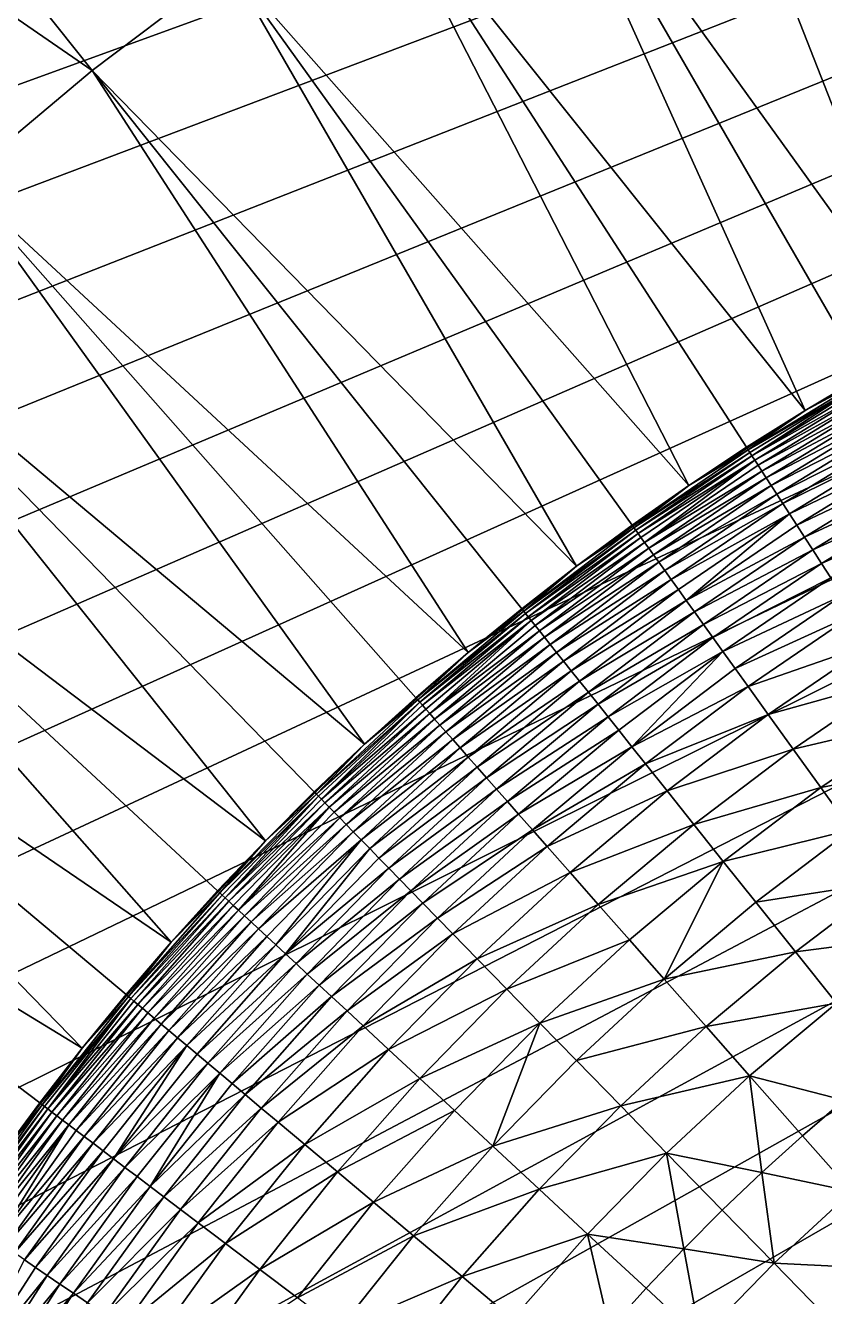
# Model space of a CAD drawing. Header units: millimetres. Extents: x -260 to 430, y -260 to 260.
# Drawn here: x -76.22 to -48.87, y 50.73 to 94.24 of the extents above; entities that cross this region are included whole.
import ezdxf

# ---------------------------------------------------------------- set-up
doc = ezdxf.new("R2010")
doc.units = ezdxf.units.MM
doc.header["$MEASUREMENT"] = 0
doc.layers.add('MESH_3D', color=2, linetype='CONTINUOUS')

msp = doc.modelspace()

# ---------------------------------------------------------------- linework, layer by layer
at = {"layer": 'MESH_3D'}
for points in [[(181.542, 186.125, 2950), (-259.919, 6.482, 2950), (-260, 0, 2950)], [(181.542, 186.125, 2950), (-260, 0, 2950), (-259.919, -6.482, 2950)], [(181.542, 186.125, 2950), (-259.677, 12.96, 2950), (-259.919, 6.482, 2950)], [(181.542, 186.125, 2950), (-259.919, -6.482, 2950), (-259.677, -12.96, 2950)], [(181.542, 186.125, 2950), (-259.273, 19.43, 2950), (-259.677, 12.96, 2950)], [(181.542, 186.125, 2950), (-259.677, -12.96, 2950), (-259.273, -19.43, 2950)], [(181.542, 186.125, 2950), (-258.708, 25.888, 2950), (-259.273, 19.43, 2950)], [(181.542, 186.125, 2950), (-259.273, -19.43, 2950), (-258.708, -25.888, 2950)], [(181.542, 186.125, 2950), (-257.982, 32.329, 2950), (-258.708, 25.888, 2950)], [(181.542, 186.125, 2950), (-258.708, -25.888, 2950), (-257.982, -32.329, 2950)], [(181.542, 186.125, 2950), (-257.096, 38.751, 2950), (-257.982, 32.329, 2950)], [(181.542, 186.125, 2950), (-257.982, -32.329, 2950), (-257.096, -38.751, 2950)], [(181.542, 186.125, 2950), (-256.05, 45.149, 2950), (-257.096, 38.751, 2950)], [(181.542, 186.125, 2950), (-257.096, -38.751, 2950), (-256.05, -45.149, 2950)], [(181.542, 186.125, 2950), (-254.845, 51.518, 2950), (-256.05, 45.149, 2950)], [(181.542, 186.125, 2950), (-256.05, -45.149, 2950), (-254.845, -51.518, 2950)], [(181.542, 186.125, 2950), (-253.481, 57.855, 2950), (-254.845, 51.518, 2950)], [(181.542, 186.125, 2950), (-254.845, -51.518, 2950), (-253.481, -57.855, 2950)], [(181.542, 186.125, 2950), (-251.96, 64.157, 2950), (-253.481, 57.855, 2950)], [(181.542, 186.125, 2950), (-253.481, -57.855, 2950), (-251.96, -64.157, 2950)], [(181.542, 186.125, 2950), (-250.282, 70.419, 2950), (-251.96, 64.157, 2950)], [(181.542, 186.125, 2950), (-251.96, -64.157, 2950), (-250.282, -70.419, 2950)], [(181.542, 186.125, 2950), (-248.449, 76.636, 2950), (-250.282, 70.419, 2950)], [(181.542, 186.125, 2950), (-250.282, -70.419, 2950), (-248.449, -76.636, 2950)], [(181.542, 186.125, 2950), (-246.461, 82.807, 2950), (-248.449, 76.636, 2950)], [(181.542, 186.125, 2950), (-248.449, -76.636, 2950), (-246.461, -82.807, 2950)], [(181.542, 186.125, 2950), (-246.461, -82.807, 2950), (-244.32, -88.925, 2950)], [(181.542, 186.125, 2950), (-236.992, 106.935, 2950), (-246.461, 82.807, 2950)], [(181.542, 186.125, 2950), (-244.32, -88.925, 2950), (-242.027, -94.989, 2950)], [(181.542, 186.125, 2950), (-242.027, -94.989, 2950), (-239.584, -100.993, 2950)], [(181.542, 186.125, 2950), (-239.584, -100.993, 2950), (-236.992, -106.935, 2950)], [(181.542, 186.125, 2950), (-236.992, -106.935, 2950), (-234.252, -112.81, 2950)], [(181.542, 186.125, 2950), (-234.252, -112.81, 2950), (-231.367, -118.615, 2950)], [(181.542, 186.125, 2950), (-231.367, -118.615, 2950), (-228.338, -124.346, 2950)], [(181.542, 186.125, 2950), (-228.338, -124.346, 2950), (-225.167, -130, 2950)], [(181.542, 186.125, 2950), (-225.167, -130, 2950), (-221.856, -135.573, 2950)], [(181.542, 186.125, 2950), (-221.856, -135.573, 2950), (-218.407, -141.062, 2950)], [(181.542, 186.125, 2950), (-218.407, -141.062, 2950), (-214.822, -146.463, 2950)], [(181.542, 186.125, 2950), (-214.822, -146.463, 2950), (-211.104, -151.773, 2950)], [(181.542, 186.125, 2950), (-211.104, -151.773, 2950), (-207.254, -156.989, 2950)], [(181.542, 186.125, 2950), (-207.254, -156.989, 2950), (-203.276, -162.107, 2950)], [(181.542, 186.125, 2950), (-203.276, -162.107, 2950), (-199.172, -167.125, 2950)], [(181.542, 186.125, 2950), (-199.172, -167.125, 2950), (-194.943, -172.038, 2950)], [(181.542, 186.125, 2950), (-194.943, -172.038, 2950), (-190.593, -176.845, 2950)], [(181.542, 186.125, 2950), (-190.593, -176.845, 2950), (-186.125, -181.542, 2950)], [(181.542, 186.125, 2950), (-186.125, -181.542, 2950), (-181.542, -186.125, 2950)], [(181.542, 186.125, 2950), (-181.542, -186.125, 2950), (-176.845, -190.593, 2950)], [(181.542, 186.125, 2950), (-176.845, -190.593, 2950), (-172.038, -194.943, 2950)], [(181.542, 186.125, 2950), (-172.038, -194.943, 2950), (-167.125, -199.172, 2950)], [(181.542, 186.125, 2950), (-167.125, -199.172, 2950), (-162.107, -203.276, 2950)], [(181.542, 186.125, 2950), (-162.107, -203.276, 2950), (-156.989, -207.254, 2950)], [(181.542, 186.125, 2950), (-156.989, -207.254, 2950), (-151.773, -211.104, 2950)], [(181.542, 186.125, 2950), (-151.773, -211.104, 2950), (-146.463, -214.822, 2950)], [(181.542, 186.125, 2950), (-146.463, -214.822, 2950), (-141.062, -218.407, 2950)], [(181.542, 186.125, 2950), (-141.062, -218.407, 2950), (-135.573, -221.856, 2950)], [(181.542, 186.125, 2950), (-135.573, -221.856, 2950), (-130, -225.167, 2950)], [(181.542, 186.125, 2950), (-130, -225.167, 2950), (-124.346, -228.338, 2950)], [(181.542, 186.125, 2950), (-124.346, -228.338, 2950), (-118.615, -231.367, 2950)], [(181.542, 186.125, 2950), (-118.615, -231.367, 2950), (-112.81, -234.252, 2950)], [(181.542, 186.125, 2950), (-112.81, -234.252, 2950), (-106.935, -236.992, 2950)], [(181.542, 186.125, 2950), (-106.935, -236.992, 2950), (-100.993, -239.584, 2950)], [(181.542, 186.125, 2950), (-100.993, -239.584, 2950), (-94.989, -242.027, 2950)], [(181.542, 186.125, 2950), (-94.989, -242.027, 2950), (-88.925, -244.32, 2950)], [(181.542, 186.125, 2950), (-88.925, -244.32, 2950), (-82.807, -246.461, 2950)], [(181.542, 186.125, 2950), (-82.807, -246.461, 2950), (-76.636, -248.449, 2950)], [(181.542, 186.125, 2950), (-76.636, -248.449, 2950), (-70.419, -250.282, 2950)], [(181.542, 186.125, 2950), (-70.419, -250.282, 2950), (-64.157, -251.96, 2950)], [(181.542, 186.125, 2950), (-64.157, -251.96, 2950), (-57.855, -253.481, 2950)], [(181.542, 186.125, 2950), (-57.855, -253.481, 2950), (-51.518, -254.845, 2950)], [(181.542, 186.125, 2950), (-51.518, -254.845, 2950), (-45.149, -256.05, 2950)], [(-94.054, 106.576, 2228.571), (-88.625, 111.132, 2228.571), (-73.928, 92.703, 2214.286)], [(-88.625, 111.132, 2228.571), (-69.215, 96.273, 2214.286), (-73.928, 92.703, 2214.286)], [(-54.094, 105.513, 2214.286), (-48.767, 108.079, 2214.286), (-41.219, 85.592, 2200)], [(-94.054, 106.576, 2228.571), (-73.928, 92.703, 2214.286), (-78.457, 88.903, 2214.286)], [(-59.286, 102.686, 2214.286), (-54.094, 105.513, 2214.286), (-45.434, 83.431, 2200)], [(-54.094, 105.513, 2214.286), (-41.219, 85.592, 2200), (-43.34, 84.538, 2200)], [(-54.094, 105.513, 2214.286), (-43.34, 84.538, 2200), (-45.434, 83.431, 2200)], [(-64.33, 99.603, 2214.286), (-59.286, 102.686, 2214.286), (-49.536, 81.063, 2200)], [(-59.286, 102.686, 2214.286), (-45.434, 83.431, 2200), (-47.5, 82.272, 2200)], [(-59.286, 102.686, 2214.286), (-47.5, 82.272, 2200), (-49.536, 81.063, 2200)], [(-69.215, 96.273, 2214.286), (-64.33, 99.603, 2214.286), (-53.515, 78.493, 2200)], [(-64.33, 99.603, 2214.286), (-49.536, 81.063, 2200), (-51.542, 79.802, 2200)], [(-64.33, 99.603, 2214.286), (-51.542, 79.802, 2200), (-53.515, 78.493, 2200)], [(-73.928, 92.703, 2214.286), (-69.215, 96.273, 2214.286), (-57.361, 75.728, 2200)], [(-69.215, 96.273, 2214.286), (-53.515, 78.493, 2200), (-55.456, 77.134, 2200)], [(-69.215, 96.273, 2214.286), (-55.456, 77.134, 2200), (-57.361, 75.728, 2200)], [(-78.457, 88.903, 2214.286), (-73.928, 92.703, 2214.286), (-61.065, 72.774, 2200)], [(-73.928, 92.703, 2214.286), (-57.361, 75.728, 2200), (-59.232, 74.274, 2200)], [(-73.928, 92.703, 2214.286), (-59.232, 74.274, 2200), (-61.065, 72.774, 2200)], [(-82.791, 84.881, 2214.286), (-78.457, 88.903, 2214.286), (-64.616, 69.64, 2200)], [(-78.457, 88.903, 2214.286), (-61.065, 72.774, 2200), (-62.86, 71.229, 2200)], [(-78.457, 88.903, 2214.286), (-62.86, 71.229, 2200), (-64.616, 69.64, 2200)], [(-86.919, 80.649, 2214.286), (-82.791, 84.881, 2214.286), (-68.007, 66.332, 2200)], [(-82.791, 84.881, 2214.286), (-64.616, 69.64, 2200), (-66.332, 68.007, 2200)], [(-82.791, 84.881, 2214.286), (-66.332, 68.007, 2200), (-68.007, 66.332, 2200)], [(-47.498, 82.269, -0.441), (-49.536, 81.063), (-47.5, 82.272)], [(-49.536, 81.063, 2200), (-47.5, 82.272, 2200), (-47.5, 82.272)], [(-49.536, 81.063, 2200), (-47.5, 82.272), (-49.536, 81.063)], [(-47.498, 82.269, -0.441), (-47.481, 82.24, -1.336), (-49.536, 81.063)], [(-47.481, 82.24, -1.336), (-47.447, 82.18, -2.245), (-49.536, 81.063)], [(-51.484, 79.713, -2.245), (-47.447, 82.18, -2.245), (-47.395, 82.091, -3.153)], [(-51.484, 79.713, -2.245), (-49.536, 81.063), (-47.447, 82.18, -2.245)], [(-51.484, 79.713, -2.245), (-47.395, 82.091, -3.153), (-51.428, 79.626, -3.153)], [(-51.428, 79.626, -3.153), (-47.395, 82.091, -3.153), (-51.353, 79.51, -4.065)], [(-51.353, 79.51, -4.065), (-47.395, 82.091, -3.153), (-47.326, 81.971, -4.065)], [(-51.353, 79.51, -4.065), (-47.326, 81.971, -4.065), (-47.239, 81.82, -4.973)], [(-51.353, 79.51, -4.065), (-47.239, 81.82, -4.973), (-51.259, 79.364, -4.973)], [(-51.259, 79.364, -4.973), (-47.239, 81.82, -4.973), (-47.135, 81.64, -5.878)], [(-51.259, 79.364, -4.973), (-47.135, 81.64, -5.878), (-51.146, 79.189, -5.878)], [(-51.146, 79.189, -5.878), (-47.135, 81.64, -5.878), (-47.013, 81.429, -6.786)], [(-51.146, 79.189, -5.878), (-47.013, 81.429, -6.786), (-51.013, 78.984, -6.786)], [(-51.013, 78.984, -6.786), (-47.013, 81.429, -6.786), (-46.874, 81.188, -7.688)], [(-51.54, 79.799, -0.441), (-51.542, 79.802), (-49.536, 81.063)], [(-51.542, 79.802, 2200), (-49.536, 81.063, 2200), (-49.536, 81.063)], [(-51.542, 79.802, 2200), (-49.536, 81.063), (-51.542, 79.802)], [(-51.54, 79.799, -0.441), (-49.536, 81.063), (-51.521, 79.771, -1.336)], [(-51.521, 79.771, -1.336), (-49.536, 81.063), (-51.484, 79.713, -2.245)], [(-51.013, 78.984, -6.786), (-46.874, 81.188, -7.688), (-50.862, 78.75, -7.688)], [(-50.862, 78.75, -7.688), (-46.874, 81.188, -7.688), (-46.718, 80.917, -8.586)], [(-90.831, 76.216, 2214.286), (-86.919, 80.649, 2214.286), (-71.229, 62.86, 2200)], [(-86.919, 80.649, 2214.286), (-68.007, 66.332, 2200), (-69.64, 64.616, 2200)], [(-86.919, 80.649, 2214.286), (-69.64, 64.616, 2200), (-71.229, 62.86, 2200)], [(-50.862, 78.75, -7.688), (-46.718, 80.917, -8.586), (-50.693, 78.488, -8.586)], [(-50.693, 78.488, -8.586), (-46.718, 80.917, -8.586), (-46.543, 80.615, -9.487)], [(-50.693, 78.488, -8.586), (-46.543, 80.615, -9.487), (-50.503, 78.195, -9.487)], [(-50.503, 78.195, -9.487), (-46.543, 80.615, -9.487), (-46.352, 80.284, -10.381)], [(-50.503, 78.195, -9.487), (-46.352, 80.284, -10.381), (-50.296, 77.873, -10.381)], [(-50.296, 77.873, -10.381), (-46.352, 80.284, -10.381), (-46.141, 79.919, -11.28)], [(-55.394, 77.048, -2.245), (-51.484, 79.713, -2.245), (-51.428, 79.626, -3.153)], [(-55.394, 77.048, -2.245), (-53.515, 78.493), (-51.484, 79.713, -2.245)], [(-55.394, 77.048, -2.245), (-51.428, 79.626, -3.153), (-55.333, 76.964, -3.153)], [(-55.333, 76.964, -3.153), (-51.428, 79.626, -3.153), (-51.353, 79.51, -4.065)], [(-51.54, 79.799, -0.441), (-53.515, 78.493), (-51.542, 79.802)], [(-53.515, 78.493, 2200), (-51.542, 79.802, 2200), (-51.542, 79.802)], [(-53.515, 78.493, 2200), (-51.542, 79.802), (-53.515, 78.493)], [(-51.54, 79.799, -0.441), (-51.521, 79.771, -1.336), (-53.515, 78.493)], [(-51.521, 79.771, -1.336), (-51.484, 79.713, -2.245), (-53.515, 78.493)], [(-50.296, 77.873, -10.381), (-46.141, 79.919, -11.28), (-50.068, 77.52, -11.28)], [(-50.068, 77.52, -11.28), (-46.141, 79.919, -11.28), (-45.914, 79.525, -12.172)], [(-55.333, 76.964, -3.153), (-51.353, 79.51, -4.065), (-55.252, 76.851, -4.065)], [(-55.252, 76.851, -4.065), (-51.353, 79.51, -4.065), (-51.259, 79.364, -4.973)], [(-55.252, 76.851, -4.065), (-51.259, 79.364, -4.973), (-55.151, 76.71, -4.973)], [(-55.151, 76.71, -4.973), (-51.259, 79.364, -4.973), (-55.029, 76.541, -5.878)], [(-55.029, 76.541, -5.878), (-51.259, 79.364, -4.973), (-51.146, 79.189, -5.878)], [(-50.068, 77.52, -11.28), (-45.914, 79.525, -12.172), (-49.821, 77.138, -12.172)], [(-49.821, 77.138, -12.172), (-45.914, 79.525, -12.172), (-45.67, 79.103, -13.056)], [(-55.029, 76.541, -5.878), (-51.146, 79.189, -5.878), (-51.013, 78.984, -6.786)], [(-55.029, 76.541, -5.878), (-51.013, 78.984, -6.786), (-54.887, 76.343, -6.786)], [(-54.887, 76.343, -6.786), (-51.013, 78.984, -6.786), (-50.862, 78.75, -7.688)], [(-49.821, 77.138, -12.172), (-45.67, 79.103, -13.056), (-49.557, 76.729, -13.056)], [(-49.557, 76.729, -13.056), (-45.67, 79.103, -13.056), (-45.408, 78.648, -13.942)], [(-55.453, 77.131, -0.441), (-55.456, 77.134), (-53.515, 78.493)], [(-55.456, 77.134, 2200), (-53.515, 78.493), (-55.456, 77.134)], [(-55.456, 77.134, 2200), (-53.515, 78.493, 2200), (-53.515, 78.493)], [(-55.453, 77.131, -0.441), (-53.515, 78.493), (-55.434, 77.104, -1.336)], [(-55.434, 77.104, -1.336), (-53.515, 78.493), (-55.394, 77.048, -2.245)], [(-54.887, 76.343, -6.786), (-50.862, 78.75, -7.688), (-54.724, 76.117, -7.688)], [(-54.724, 76.117, -7.688), (-50.862, 78.75, -7.688), (-50.693, 78.488, -8.586)], [(-54.724, 76.117, -7.688), (-50.693, 78.488, -8.586), (-54.542, 75.863, -8.586)], [(-54.542, 75.863, -8.586), (-50.693, 78.488, -8.586), (-50.503, 78.195, -9.487)], [(-49.557, 76.729, -13.056), (-45.408, 78.648, -13.942), (-49.272, 76.287, -13.942)], [(-49.272, 76.287, -13.942), (-45.408, 78.648, -13.942), (-45.13, 78.167, -14.817)], [(-54.542, 75.863, -8.586), (-50.503, 78.195, -9.487), (-54.338, 75.58, -9.487)], [(-54.338, 75.58, -9.487), (-50.503, 78.195, -9.487), (-50.296, 77.873, -10.381)], [(-49.272, 76.287, -13.942), (-45.13, 78.167, -14.817), (-48.97, 75.82, -14.817)], [(-48.97, 75.82, -14.817), (-45.13, 78.167, -14.817), (-44.839, 77.663, -15.675)], [(-54.338, 75.58, -9.487), (-50.296, 77.873, -10.381), (-54.115, 75.27, -10.381)], [(-54.115, 75.27, -10.381), (-50.296, 77.873, -10.381), (-50.068, 77.52, -11.28)], [(-54.115, 75.27, -10.381), (-50.068, 77.52, -11.28), (-53.869, 74.928, -11.28)], [(-53.869, 74.928, -11.28), (-50.068, 77.52, -11.28), (-53.604, 74.559, -12.172)], [(-53.604, 74.559, -12.172), (-50.068, 77.52, -11.28), (-49.821, 77.138, -12.172)], [(-48.97, 75.82, -14.817), (-44.839, 77.663, -15.675), (-48.654, 75.332, -15.675)], [(-59.165, 74.191, -2.245), (-57.361, 75.728), (-55.394, 77.048, -2.245)], [(-59.165, 74.191, -2.245), (-55.394, 77.048, -2.245), (-55.333, 76.964, -3.153)], [(-55.453, 77.131, -0.441), (-57.361, 75.728), (-55.456, 77.134)], [(-57.361, 75.728, 2200), (-55.456, 77.134), (-57.361, 75.728)], [(-57.361, 75.728, 2200), (-55.456, 77.134, 2200), (-55.456, 77.134)], [(-55.453, 77.131, -0.441), (-55.434, 77.104, -1.336), (-57.361, 75.728)], [(-55.434, 77.104, -1.336), (-55.394, 77.048, -2.245), (-57.361, 75.728)], [(-53.604, 74.559, -12.172), (-49.821, 77.138, -12.172), (-49.557, 76.729, -13.056)], [(-59.165, 74.191, -2.245), (-55.333, 76.964, -3.153), (-59.101, 74.11, -3.153)], [(-59.101, 74.11, -3.153), (-55.333, 76.964, -3.153), (-55.252, 76.851, -4.065)], [(-59.101, 74.11, -3.153), (-55.252, 76.851, -4.065), (-59.014, 74.001, -4.065)], [(-59.014, 74.001, -4.065), (-55.252, 76.851, -4.065), (-55.151, 76.71, -4.973)], [(-59.014, 74.001, -4.065), (-55.151, 76.71, -4.973), (-58.906, 73.866, -4.973)], [(-58.906, 73.866, -4.973), (-55.151, 76.71, -4.973), (-55.029, 76.541, -5.878)], [(-53.604, 74.559, -12.172), (-49.557, 76.729, -13.056), (-53.32, 74.163, -13.056)], [(-53.32, 74.163, -13.056), (-49.557, 76.729, -13.056), (-49.272, 76.287, -13.942)], [(-94.517, 71.594, 2214.286), (-90.831, 76.216, 2214.286), (-74.274, 59.232, 2200)], [(-90.831, 76.216, 2214.286), (-71.229, 62.86, 2200), (-72.774, 61.065, 2200)], [(-90.831, 76.216, 2214.286), (-72.774, 61.065, 2200), (-74.274, 59.232, 2200)], [(-58.906, 73.866, -4.973), (-55.029, 76.541, -5.878), (-58.776, 73.703, -5.878)], [(-58.776, 73.703, -5.878), (-55.029, 76.541, -5.878), (-54.887, 76.343, -6.786)], [(-58.776, 73.703, -5.878), (-54.887, 76.343, -6.786), (-58.624, 73.512, -6.786)], [(-58.624, 73.512, -6.786), (-54.887, 76.343, -6.786), (-54.724, 76.117, -7.688)], [(-53.32, 74.163, -13.056), (-49.272, 76.287, -13.942), (-53.013, 73.736, -13.942)], [(-53.013, 73.736, -13.942), (-49.272, 76.287, -13.942), (-48.97, 75.82, -14.817)], [(-59.229, 74.271, -0.441), (-59.232, 74.274), (-57.361, 75.728)], [(-57.361, 75.728, 2200), (-57.361, 75.728), (-59.232, 74.274)], [(-59.232, 74.274, 2200), (-57.361, 75.728, 2200), (-59.232, 74.274)], [(-59.229, 74.271, -0.441), (-57.361, 75.728), (-59.208, 74.245, -1.336)], [(-59.208, 74.245, -1.336), (-57.361, 75.728), (-59.165, 74.191, -2.245)], [(-58.624, 73.512, -6.786), (-54.724, 76.117, -7.688), (-58.451, 73.295, -7.688)], [(-58.451, 73.295, -7.688), (-54.724, 76.117, -7.688), (-54.542, 75.863, -8.586)], [(-58.451, 73.295, -7.688), (-54.542, 75.863, -8.586), (-58.256, 73.05, -8.586)], [(-58.256, 73.05, -8.586), (-54.542, 75.863, -8.586), (-54.338, 75.58, -9.487)], [(-53.013, 73.736, -13.942), (-48.97, 75.82, -14.817), (-52.688, 73.285, -14.817)], [(-52.688, 73.285, -14.817), (-48.97, 75.82, -14.817), (-48.654, 75.332, -15.675)], [(-58.256, 73.05, -8.586), (-54.338, 75.58, -9.487), (-58.038, 72.778, -9.487)], [(-58.038, 72.778, -9.487), (-54.338, 75.58, -9.487), (-54.115, 75.27, -10.381)], [(-52.688, 73.285, -14.817), (-48.654, 75.332, -15.675), (-52.349, 72.813, -15.675)], [(-52.349, 72.813, -15.675), (-48.654, 75.332, -15.675), (-48.265, 74.729, -16.667)], [(-58.038, 72.778, -9.487), (-54.115, 75.27, -10.381), (-57.8, 72.479, -10.381)], [(-57.8, 72.479, -10.381), (-54.115, 75.27, -10.381), (-53.869, 74.928, -11.28)], [(-57.8, 72.479, -10.381), (-53.869, 74.928, -11.28), (-57.537, 72.149, -11.28)], [(-57.537, 72.149, -11.28), (-53.869, 74.928, -11.28), (-53.604, 74.559, -12.172)], [(-57.537, 72.149, -11.28), (-53.604, 74.559, -12.172), (-57.254, 71.794, -12.172)], [(-57.254, 71.794, -12.172), (-53.604, 74.559, -12.172), (-53.32, 74.163, -13.056)], [(-52.349, 72.813, -15.675), (-48.265, 74.729, -16.667), (-51.93, 72.23, -16.667)], [(-51.93, 72.23, -16.667), (-48.265, 74.729, -16.667), (-47.855, 74.093, -17.643)], [(-62.79, 71.15, -2.245), (-59.165, 74.191, -2.245), (-59.101, 74.11, -3.153)], [(-62.79, 71.15, -2.245), (-61.065, 72.774), (-59.165, 74.191, -2.245)], [(-62.79, 71.15, -2.245), (-59.101, 74.11, -3.153), (-62.722, 71.072, -3.153)], [(-62.722, 71.072, -3.153), (-59.101, 74.11, -3.153), (-59.014, 74.001, -4.065)], [(-62.722, 71.072, -3.153), (-59.014, 74.001, -4.065), (-62.63, 70.968, -4.065)], [(-62.63, 70.968, -4.065), (-59.014, 74.001, -4.065), (-58.906, 73.866, -4.973)], [(-59.229, 74.271, -0.441), (-61.065, 72.774), (-59.232, 74.274)], [(-59.232, 74.274, 2200), (-59.232, 74.274), (-61.065, 72.774)], [(-61.065, 72.774, 2200), (-59.232, 74.274, 2200), (-61.065, 72.774)], [(-59.229, 74.271, -0.441), (-59.208, 74.245, -1.336), (-61.065, 72.774)], [(-59.208, 74.245, -1.336), (-59.165, 74.191, -2.245), (-61.065, 72.774)], [(-57.254, 71.794, -12.172), (-53.32, 74.163, -13.056), (-56.95, 71.413, -13.056)], [(-56.95, 71.413, -13.056), (-53.32, 74.163, -13.056), (-53.013, 73.736, -13.942)], [(-51.93, 72.23, -16.667), (-47.855, 74.093, -17.643), (-51.488, 71.616, -17.643)], [(-51.488, 71.616, -17.643), (-47.855, 74.093, -17.643), (-47.213, 73.099, -19.056)], [(-62.63, 70.968, -4.065), (-58.906, 73.866, -4.973), (-62.515, 70.838, -4.973)], [(-62.515, 70.838, -4.973), (-58.906, 73.866, -4.973), (-62.377, 70.682, -5.878)], [(-62.377, 70.682, -5.878), (-58.906, 73.866, -4.973), (-58.776, 73.703, -5.878)], [(-62.377, 70.682, -5.878), (-58.776, 73.703, -5.878), (-58.624, 73.512, -6.786)], [(-56.95, 71.413, -13.056), (-53.013, 73.736, -13.942), (-56.622, 71.002, -13.942)], [(-56.622, 71.002, -13.942), (-53.013, 73.736, -13.942), (-52.688, 73.285, -14.817)], [(-62.377, 70.682, -5.878), (-58.624, 73.512, -6.786), (-62.215, 70.499, -6.786)], [(-62.215, 70.499, -6.786), (-58.624, 73.512, -6.786), (-58.451, 73.295, -7.688)], [(-62.215, 70.499, -6.786), (-58.451, 73.295, -7.688), (-62.031, 70.29, -7.688)], [(-62.031, 70.29, -7.688), (-58.451, 73.295, -7.688), (-58.256, 73.05, -8.586)], [(-56.622, 71.002, -13.942), (-52.688, 73.285, -14.817), (-56.276, 70.568, -14.817)], [(-56.276, 70.568, -14.817), (-52.688, 73.285, -14.817), (-52.349, 72.813, -15.675)], [(-62.857, 71.226, -0.441), (-62.86, 71.229), (-61.065, 72.774)], [(-62.86, 71.229, 2200), (-61.065, 72.774, 2200), (-61.065, 72.774)], [(-62.86, 71.229, 2200), (-61.065, 72.774), (-62.86, 71.229)], [(-62.857, 71.226, -0.441), (-61.065, 72.774), (-62.835, 71.201, -1.336)], [(-62.835, 71.201, -1.336), (-61.065, 72.774), (-62.79, 71.15, -2.245)], [(-62.031, 70.29, -7.688), (-58.256, 73.05, -8.586), (-61.825, 70.056, -8.586)], [(-61.825, 70.056, -8.586), (-58.256, 73.05, -8.586), (-58.038, 72.778, -9.487)], [(-61.825, 70.056, -8.586), (-58.038, 72.778, -9.487), (-61.594, 69.794, -9.487)], [(-61.594, 69.794, -9.487), (-58.038, 72.778, -9.487), (-57.8, 72.479, -10.381)], [(-56.276, 70.568, -14.817), (-52.349, 72.813, -15.675), (-55.913, 70.113, -15.675)], [(-55.913, 70.113, -15.675), (-52.349, 72.813, -15.675), (-55.466, 69.552, -16.667)], [(-55.466, 69.552, -16.667), (-52.349, 72.813, -15.675), (-51.93, 72.23, -16.667)], [(-51.488, 71.616, -17.643), (-47.213, 73.099, -19.056), (-50.798, 70.655, -19.056)], [(-50.798, 70.655, -19.056), (-47.213, 73.099, -19.056), (-46.419, 71.87, -20.646)], [(-61.594, 69.794, -9.487), (-57.8, 72.479, -10.381), (-61.341, 69.507, -10.381)], [(-61.341, 69.507, -10.381), (-57.8, 72.479, -10.381), (-57.537, 72.149, -11.28)], [(-55.466, 69.552, -16.667), (-51.93, 72.23, -16.667), (-51.488, 71.616, -17.643)], [(-61.341, 69.507, -10.381), (-57.537, 72.149, -11.28), (-61.062, 69.192, -11.28)], [(-61.062, 69.192, -11.28), (-57.537, 72.149, -11.28), (-57.254, 71.794, -12.172)], [(-50.798, 70.655, -19.056), (-46.419, 71.87, -20.646), (-49.943, 69.467, -20.646)], [(-49.943, 69.467, -20.646), (-46.419, 71.87, -20.646), (-45.54, 70.51, -22.245)], [(-94.517, 71.594, 2214.286), (-75.728, 57.361, 2200), (-77.134, 55.456, 2200)], [(-94.517, 71.594, 2214.286), (-74.274, 59.232, 2200), (-75.728, 57.361, 2200)], [(-61.062, 69.192, -11.28), (-57.254, 71.794, -12.172), (-60.761, 68.851, -12.172)], [(-60.761, 68.851, -12.172), (-57.254, 71.794, -12.172), (-56.95, 71.413, -13.056)], [(-60.761, 68.851, -12.172), (-56.95, 71.413, -13.056), (-60.439, 68.486, -13.056)], [(-60.439, 68.486, -13.056), (-56.95, 71.413, -13.056), (-56.622, 71.002, -13.942)], [(-55.466, 69.552, -16.667), (-51.488, 71.616, -17.643), (-54.994, 68.961, -17.643)], [(-54.994, 68.961, -17.643), (-51.488, 71.616, -17.643), (-50.798, 70.655, -19.056)], [(-66.258, 67.931, -2.245), (-62.79, 71.15, -2.245), (-62.722, 71.072, -3.153)], [(-66.258, 67.931, -2.245), (-64.616, 69.64), (-62.79, 71.15, -2.245)], [(-66.258, 67.931, -2.245), (-62.722, 71.072, -3.153), (-66.186, 67.857, -3.153)], [(-66.186, 67.857, -3.153), (-62.722, 71.072, -3.153), (-66.089, 67.758, -4.065)], [(-66.089, 67.758, -4.065), (-62.722, 71.072, -3.153), (-62.63, 70.968, -4.065)], [(-66.089, 67.758, -4.065), (-62.63, 70.968, -4.065), (-62.515, 70.838, -4.973)], [(-62.857, 71.226, -0.441), (-64.616, 69.64), (-62.86, 71.229)], [(-62.86, 71.229, 2200), (-62.86, 71.229), (-64.616, 69.64)], [(-64.616, 69.64, 2200), (-62.86, 71.229, 2200), (-64.616, 69.64)], [(-62.857, 71.226, -0.441), (-62.835, 71.201, -1.336), (-64.616, 69.64)], [(-62.835, 71.201, -1.336), (-62.79, 71.15, -2.245), (-64.616, 69.64)], [(-60.439, 68.486, -13.056), (-56.622, 71.002, -13.942), (-60.091, 68.092, -13.942)], [(-60.091, 68.092, -13.942), (-56.622, 71.002, -13.942), (-56.276, 70.568, -14.817)], [(-66.089, 67.758, -4.065), (-62.515, 70.838, -4.973), (-65.968, 67.634, -4.973)], [(-65.968, 67.634, -4.973), (-62.515, 70.838, -4.973), (-62.377, 70.682, -5.878)], [(-65.968, 67.634, -4.973), (-62.377, 70.682, -5.878), (-65.823, 67.485, -5.878)], [(-65.823, 67.485, -5.878), (-62.377, 70.682, -5.878), (-62.215, 70.499, -6.786)], [(-65.823, 67.485, -5.878), (-62.215, 70.499, -6.786), (-65.652, 67.31, -6.786)], [(-65.652, 67.31, -6.786), (-62.215, 70.499, -6.786), (-62.031, 70.29, -7.688)], [(-60.091, 68.092, -13.942), (-56.276, 70.568, -14.817), (-59.723, 67.675, -14.817)], [(-59.723, 67.675, -14.817), (-56.276, 70.568, -14.817), (-55.913, 70.113, -15.675)], [(-54.994, 68.961, -17.643), (-50.798, 70.655, -19.056), (-54.256, 68.035, -19.056)], [(-54.256, 68.035, -19.056), (-50.798, 70.655, -19.056), (-49.943, 69.467, -20.646)], [(-49.943, 69.467, -20.646), (-45.54, 70.51, -22.245), (-48.999, 68.153, -22.245)], [(-48.999, 68.153, -22.245), (-45.54, 70.51, -22.245), (-44.572, 69.012, -23.852)], [(-65.652, 67.31, -6.786), (-62.031, 70.29, -7.688), (-65.458, 67.111, -7.688)], [(-65.458, 67.111, -7.688), (-62.031, 70.29, -7.688), (-61.825, 70.056, -8.586)], [(-65.458, 67.111, -7.688), (-61.825, 70.056, -8.586), (-65.24, 66.887, -8.586)], [(-65.24, 66.887, -8.586), (-61.825, 70.056, -8.586), (-61.594, 69.794, -9.487)], [(-59.723, 67.675, -14.817), (-55.913, 70.113, -15.675), (-59.339, 67.239, -15.675)], [(-59.339, 67.239, -15.675), (-55.913, 70.113, -15.675), (-55.466, 69.552, -16.667)], [(-66.33, 68.004, -0.441), (-66.332, 68.007), (-64.616, 69.64)], [(-66.332, 68.007, 2200), (-64.616, 69.64, 2200), (-64.616, 69.64)], [(-66.332, 68.007, 2200), (-64.616, 69.64), (-66.332, 68.007)], [(-66.33, 68.004, -0.441), (-64.616, 69.64), (-66.306, 67.98, -1.336)], [(-66.306, 67.98, -1.336), (-64.616, 69.64), (-66.258, 67.931, -2.245)], [(-65.24, 66.887, -8.586), (-61.594, 69.794, -9.487), (-64.996, 66.637, -9.487)], [(-64.996, 66.637, -9.487), (-61.594, 69.794, -9.487), (-61.341, 69.507, -10.381)], [(-64.996, 66.637, -9.487), (-61.341, 69.507, -10.381), (-64.729, 66.363, -10.381)], [(-64.729, 66.363, -10.381), (-61.341, 69.507, -10.381), (-61.062, 69.192, -11.28)], [(-64.729, 66.363, -10.381), (-61.062, 69.192, -11.28), (-64.435, 66.062, -11.28)], [(-64.435, 66.062, -11.28), (-61.062, 69.192, -11.28), (-60.761, 68.851, -12.172)], [(-59.339, 67.239, -15.675), (-55.466, 69.552, -16.667), (-58.864, 66.701, -16.667)], [(-58.864, 66.701, -16.667), (-55.466, 69.552, -16.667), (-54.994, 68.961, -17.643)], [(-54.256, 68.035, -19.056), (-49.943, 69.467, -20.646), (-53.344, 66.891, -20.646)], [(-53.344, 66.891, -20.646), (-49.943, 69.467, -20.646), (-48.999, 68.153, -22.245)], [(-64.435, 66.062, -11.28), (-60.761, 68.851, -12.172), (-64.118, 65.737, -12.172)], [(-64.118, 65.737, -12.172), (-60.761, 68.851, -12.172), (-60.439, 68.486, -13.056)], [(-58.864, 66.701, -16.667), (-54.994, 68.961, -17.643), (-58.363, 66.134, -17.643)], [(-58.363, 66.134, -17.643), (-54.994, 68.961, -17.643), (-54.256, 68.035, -19.056)], [(-48.999, 68.153, -22.245), (-44.572, 69.012, -23.852), (-47.957, 66.704, -23.852)], [(-64.118, 65.737, -12.172), (-60.439, 68.486, -13.056), (-63.777, 65.388, -13.056)], [(-63.777, 65.388, -13.056), (-60.439, 68.486, -13.056), (-60.091, 68.092, -13.942)], [(-69.562, 64.544, -2.245), (-66.258, 67.931, -2.245), (-66.186, 67.857, -3.153)], [(-69.562, 64.544, -2.245), (-68.007, 66.332), (-66.258, 67.931, -2.245)], [(-66.33, 68.004, -0.441), (-68.007, 66.332), (-66.332, 68.007)], [(-68.007, 66.332, 2200), (-66.332, 68.007, 2200), (-66.332, 68.007)], [(-68.007, 66.332, 2200), (-66.332, 68.007), (-68.007, 66.332)], [(-66.33, 68.004, -0.441), (-66.306, 67.98, -1.336), (-68.007, 66.332)], [(-66.306, 67.98, -1.336), (-66.258, 67.931, -2.245), (-68.007, 66.332)], [(-63.777, 65.388, -13.056), (-60.091, 68.092, -13.942), (-63.411, 65.012, -13.942)], [(-63.411, 65.012, -13.942), (-60.091, 68.092, -13.942), (-59.723, 67.675, -14.817)], [(-58.363, 66.134, -17.643), (-54.256, 68.035, -19.056), (-57.58, 65.246, -19.056)], [(-57.58, 65.246, -19.056), (-54.256, 68.035, -19.056), (-53.344, 66.891, -20.646)], [(-53.344, 66.891, -20.646), (-48.999, 68.153, -22.245), (-52.335, 65.626, -22.245)], [(-52.335, 65.626, -22.245), (-48.999, 68.153, -22.245), (-47.957, 66.704, -23.852)], [(-69.562, 64.544, -2.245), (-66.186, 67.857, -3.153), (-69.486, 64.474, -3.153)], [(-69.486, 64.474, -3.153), (-66.186, 67.857, -3.153), (-69.384, 64.379, -4.065)], [(-69.384, 64.379, -4.065), (-66.186, 67.857, -3.153), (-66.089, 67.758, -4.065)], [(-69.384, 64.379, -4.065), (-66.089, 67.758, -4.065), (-65.968, 67.634, -4.973)], [(-69.384, 64.379, -4.065), (-65.968, 67.634, -4.973), (-69.257, 64.261, -4.973)], [(-69.257, 64.261, -4.973), (-65.968, 67.634, -4.973), (-65.823, 67.485, -5.878)], [(-69.257, 64.261, -4.973), (-65.823, 67.485, -5.878), (-69.105, 64.12, -5.878)], [(-69.105, 64.12, -5.878), (-65.823, 67.485, -5.878), (-68.926, 63.954, -6.786)], [(-68.926, 63.954, -6.786), (-65.823, 67.485, -5.878), (-65.652, 67.31, -6.786)], [(-63.411, 65.012, -13.942), (-59.723, 67.675, -14.817), (-63.023, 64.614, -14.817)], [(-63.023, 64.614, -14.817), (-59.723, 67.675, -14.817), (-59.339, 67.239, -15.675)], [(-68.926, 63.954, -6.786), (-65.652, 67.31, -6.786), (-65.458, 67.111, -7.688)], [(-68.926, 63.954, -6.786), (-65.458, 67.111, -7.688), (-68.722, 63.764, -7.688)], [(-68.722, 63.764, -7.688), (-65.458, 67.111, -7.688), (-65.24, 66.887, -8.586)], [(-63.023, 64.614, -14.817), (-59.339, 67.239, -15.675), (-62.616, 64.197, -15.675)], [(-62.616, 64.197, -15.675), (-59.339, 67.239, -15.675), (-58.864, 66.701, -16.667)], [(-68.722, 63.764, -7.688), (-65.24, 66.887, -8.586), (-68.493, 63.552, -8.586)], [(-68.493, 63.552, -8.586), (-65.24, 66.887, -8.586), (-64.996, 66.637, -9.487)], [(-68.493, 63.552, -8.586), (-64.996, 66.637, -9.487), (-68.237, 63.315, -9.487)], [(-68.237, 63.315, -9.487), (-64.996, 66.637, -9.487), (-64.729, 66.363, -10.381)], [(-62.616, 64.197, -15.675), (-58.864, 66.701, -16.667), (-62.115, 63.684, -16.667)], [(-62.115, 63.684, -16.667), (-58.864, 66.701, -16.667), (-58.363, 66.134, -17.643)], [(-57.58, 65.246, -19.056), (-53.344, 66.891, -20.646), (-56.612, 64.149, -20.646)], [(-56.612, 64.149, -20.646), (-53.344, 66.891, -20.646), (-52.335, 65.626, -22.245)], [(-52.335, 65.626, -22.245), (-47.957, 66.704, -23.852), (-51.222, 64.231, -23.852)], [(-51.222, 64.231, -23.852), (-47.957, 66.704, -23.852), (-46.689, 64.94, -25.632)], [(-69.637, 64.614, -0.441), (-69.64, 64.616), (-68.007, 66.332)], [(-68.007, 66.332, 2200), (-68.007, 66.332), (-69.64, 64.616)], [(-69.64, 64.616, 2200), (-68.007, 66.332, 2200), (-69.64, 64.616)], [(-69.637, 64.614, -0.441), (-68.007, 66.332), (-69.612, 64.591, -1.336)], [(-69.612, 64.591, -1.336), (-68.007, 66.332), (-69.562, 64.544, -2.245)], [(-68.237, 63.315, -9.487), (-64.729, 66.363, -10.381), (-67.957, 63.054, -10.381)], [(-67.957, 63.054, -10.381), (-64.729, 66.363, -10.381), (-67.648, 62.768, -11.28)], [(-67.648, 62.768, -11.28), (-64.729, 66.363, -10.381), (-64.435, 66.062, -11.28)], [(-67.648, 62.768, -11.28), (-64.435, 66.062, -11.28), (-67.315, 62.459, -12.172)], [(-67.315, 62.459, -12.172), (-64.435, 66.062, -11.28), (-64.118, 65.737, -12.172)], [(-67.315, 62.459, -12.172), (-64.118, 65.737, -12.172), (-63.777, 65.388, -13.056)], [(-62.115, 63.684, -16.667), (-58.363, 66.134, -17.643), (-61.587, 63.142, -17.643)], [(-61.587, 63.142, -17.643), (-58.363, 66.134, -17.643), (-57.58, 65.246, -19.056)], [(-67.315, 62.459, -12.172), (-63.777, 65.388, -13.056), (-66.957, 62.127, -13.056)], [(-66.957, 62.127, -13.056), (-63.777, 65.388, -13.056), (-63.411, 65.012, -13.942)], [(-56.612, 64.149, -20.646), (-52.335, 65.626, -22.245), (-55.541, 62.935, -22.245)], [(-55.541, 62.935, -22.245), (-52.335, 65.626, -22.245), (-54.36, 61.598, -23.852)], [(-54.36, 61.598, -23.852), (-52.335, 65.626, -22.245), (-51.222, 64.231, -23.852)], [(-66.957, 62.127, -13.056), (-63.411, 65.012, -13.942), (-66.572, 61.77, -13.942)], [(-66.572, 61.77, -13.942), (-63.411, 65.012, -13.942), (-63.023, 64.614, -14.817)], [(-61.587, 63.142, -17.643), (-57.58, 65.246, -19.056), (-60.761, 62.295, -19.056)], [(-60.761, 62.295, -19.056), (-57.58, 65.246, -19.056), (-56.612, 64.149, -20.646)], [(-51.222, 64.231, -23.852), (-46.689, 64.94, -25.632), (-49.868, 62.532, -25.632)], [(-49.868, 62.532, -25.632), (-46.689, 64.94, -25.632), (-45.374, 63.111, -27.31)], [(-72.693, 60.997, -2.245), (-69.562, 64.544, -2.245), (-69.486, 64.474, -3.153)], [(-72.693, 60.997, -2.245), (-71.229, 62.86), (-69.562, 64.544, -2.245)], [(-72.693, 60.997, -2.245), (-69.486, 64.474, -3.153), (-72.614, 60.93, -3.153)], [(-72.614, 60.93, -3.153), (-69.486, 64.474, -3.153), (-69.384, 64.379, -4.065)], [(-69.637, 64.614, -0.441), (-71.229, 62.86), (-69.64, 64.616)], [(-71.229, 62.86, 2200), (-69.64, 64.616, 2200), (-69.64, 64.616)], [(-71.229, 62.86, 2200), (-69.64, 64.616), (-71.229, 62.86)], [(-69.637, 64.614, -0.441), (-69.612, 64.591, -1.336), (-71.229, 62.86)], [(-69.612, 64.591, -1.336), (-69.562, 64.544, -2.245), (-71.229, 62.86)], [(-66.572, 61.77, -13.942), (-63.023, 64.614, -14.817), (-66.165, 61.392, -14.817)], [(-66.165, 61.392, -14.817), (-63.023, 64.614, -14.817), (-62.616, 64.197, -15.675)], [(-72.614, 60.93, -3.153), (-69.384, 64.379, -4.065), (-72.507, 60.841, -4.065)], [(-72.507, 60.841, -4.065), (-69.384, 64.379, -4.065), (-69.257, 64.261, -4.973)], [(-72.507, 60.841, -4.065), (-69.257, 64.261, -4.973), (-72.374, 60.729, -4.973)], [(-72.374, 60.729, -4.973), (-69.257, 64.261, -4.973), (-69.105, 64.12, -5.878)], [(-72.374, 60.729, -4.973), (-69.105, 64.12, -5.878), (-72.215, 60.596, -5.878)], [(-72.215, 60.596, -5.878), (-69.105, 64.12, -5.878), (-68.926, 63.954, -6.786)], [(-66.165, 61.392, -14.817), (-62.616, 64.197, -15.675), (-65.739, 60.996, -15.675)], [(-65.739, 60.996, -15.675), (-62.616, 64.197, -15.675), (-62.115, 63.684, -16.667)], [(-60.761, 62.295, -19.056), (-56.612, 64.149, -20.646), (-59.739, 61.247, -20.646)], [(-59.739, 61.247, -20.646), (-56.612, 64.149, -20.646), (-55.541, 62.935, -22.245)], [(-54.36, 61.598, -23.852), (-51.222, 64.231, -23.852), (-49.868, 62.532, -25.632)], [(-72.215, 60.596, -5.878), (-68.926, 63.954, -6.786), (-72.028, 60.439, -6.786)], [(-72.028, 60.439, -6.786), (-68.926, 63.954, -6.786), (-68.722, 63.764, -7.688)], [(-72.028, 60.439, -6.786), (-68.722, 63.764, -7.688), (-71.815, 60.26, -7.688)], [(-71.815, 60.26, -7.688), (-68.722, 63.764, -7.688), (-68.493, 63.552, -8.586)], [(-71.815, 60.26, -7.688), (-68.493, 63.552, -8.586), (-71.575, 60.059, -8.586)], [(-71.575, 60.059, -8.586), (-68.493, 63.552, -8.586), (-68.237, 63.315, -9.487)], [(-65.739, 60.996, -15.675), (-62.115, 63.684, -16.667), (-65.212, 60.508, -16.667)], [(-65.212, 60.508, -16.667), (-62.115, 63.684, -16.667), (-61.587, 63.142, -17.643)], [(-71.575, 60.059, -8.586), (-68.237, 63.315, -9.487), (-71.308, 59.835, -9.487)], [(-71.308, 59.835, -9.487), (-68.237, 63.315, -9.487), (-67.957, 63.054, -10.381)], [(-65.212, 60.508, -16.667), (-61.587, 63.142, -17.643), (-64.658, 59.994, -17.643)], [(-64.658, 59.994, -17.643), (-61.587, 63.142, -17.643), (-60.761, 62.295, -19.056)], [(-49.868, 62.532, -25.632), (-45.374, 63.111, -27.31), (-48.463, 60.771, -27.31)], [(-72.771, 61.062, -0.441), (-72.774, 61.065), (-71.229, 62.86)], [(-71.229, 62.86, 2200), (-71.229, 62.86), (-72.774, 61.065)], [(-72.774, 61.065, 2200), (-71.229, 62.86, 2200), (-72.774, 61.065)], [(-72.771, 61.062, -0.441), (-71.229, 62.86), (-72.745, 61.041, -1.336)], [(-72.745, 61.041, -1.336), (-71.229, 62.86), (-72.693, 60.997, -2.245)], [(-71.308, 59.835, -9.487), (-67.957, 63.054, -10.381), (-71.015, 59.589, -10.381)], [(-71.015, 59.589, -10.381), (-67.957, 63.054, -10.381), (-67.648, 62.768, -11.28)], [(-71.015, 59.589, -10.381), (-67.648, 62.768, -11.28), (-70.693, 59.318, -11.28)], [(-70.693, 59.318, -11.28), (-67.648, 62.768, -11.28), (-67.315, 62.459, -12.172)], [(-59.739, 61.247, -20.646), (-55.541, 62.935, -22.245), (-58.609, 60.089, -22.245)], [(-58.609, 60.089, -22.245), (-55.541, 62.935, -22.245), (-54.36, 61.598, -23.852)], [(-70.693, 59.318, -11.28), (-67.315, 62.459, -12.172), (-70.344, 59.026, -12.172)], [(-70.344, 59.026, -12.172), (-67.315, 62.459, -12.172), (-66.957, 62.127, -13.056)], [(-64.658, 59.994, -17.643), (-60.761, 62.295, -19.056), (-63.79, 59.189, -19.056)], [(-63.79, 59.189, -19.056), (-60.761, 62.295, -19.056), (-59.739, 61.247, -20.646)], [(-54.36, 61.598, -23.852), (-49.868, 62.532, -25.632), (-52.923, 59.969, -25.632)], [(-52.923, 59.969, -25.632), (-49.868, 62.532, -25.632), (-48.463, 60.771, -27.31)], [(-70.344, 59.026, -12.172), (-66.957, 62.127, -13.056), (-69.971, 58.713, -13.056)], [(-69.971, 58.713, -13.056), (-66.957, 62.127, -13.056), (-66.572, 61.77, -13.942)], [(-69.971, 58.713, -13.056), (-66.572, 61.77, -13.942), (-69.569, 58.375, -13.942)], [(-69.569, 58.375, -13.942), (-66.572, 61.77, -13.942), (-66.165, 61.392, -14.817)], [(-69.569, 58.375, -13.942), (-66.165, 61.392, -14.817), (-69.143, 58.018, -14.817)], [(-69.143, 58.018, -14.817), (-66.165, 61.392, -14.817), (-65.739, 60.996, -15.675)], [(-58.609, 60.089, -22.245), (-54.36, 61.598, -23.852), (-57.363, 58.811, -23.852)], [(-57.363, 58.811, -23.852), (-54.36, 61.598, -23.852), (-52.923, 59.969, -25.632)], [(-75.643, 57.297, -2.245), (-72.693, 60.997, -2.245), (-72.614, 60.93, -3.153)], [(-75.643, 57.297, -2.245), (-74.274, 59.232), (-72.693, 60.997, -2.245)], [(-75.643, 57.297, -2.245), (-72.614, 60.93, -3.153), (-75.561, 57.235, -3.153)], [(-75.561, 57.235, -3.153), (-72.614, 60.93, -3.153), (-75.45, 57.151, -4.065)], [(-75.45, 57.151, -4.065), (-72.614, 60.93, -3.153), (-72.507, 60.841, -4.065)], [(-72.771, 61.062, -0.441), (-74.274, 59.232), (-72.774, 61.065)], [(-74.274, 59.232, 2200), (-72.774, 61.065, 2200), (-72.774, 61.065)], [(-74.274, 59.232, 2200), (-72.774, 61.065), (-74.274, 59.232)], [(-72.771, 61.062, -0.441), (-72.745, 61.041, -1.336), (-74.274, 59.232)], [(-72.745, 61.041, -1.336), (-72.693, 60.997, -2.245), (-74.274, 59.232)], [(-69.143, 58.018, -14.817), (-65.739, 60.996, -15.675), (-68.697, 57.644, -15.675)], [(-68.697, 57.644, -15.675), (-65.739, 60.996, -15.675), (-65.212, 60.508, -16.667)], [(-63.79, 59.189, -19.056), (-59.739, 61.247, -20.646), (-62.718, 58.193, -20.646)], [(-62.718, 58.193, -20.646), (-59.739, 61.247, -20.646), (-58.609, 60.089, -22.245)], [(-75.45, 57.151, -4.065), (-72.507, 60.841, -4.065), (-72.374, 60.729, -4.973)], [(-75.45, 57.151, -4.065), (-72.374, 60.729, -4.973), (-75.311, 57.046, -4.973)], [(-75.311, 57.046, -4.973), (-72.374, 60.729, -4.973), (-72.215, 60.596, -5.878)], [(-75.311, 57.046, -4.973), (-72.215, 60.596, -5.878), (-75.146, 56.921, -5.878)], [(-75.146, 56.921, -5.878), (-72.215, 60.596, -5.878), (-72.028, 60.439, -6.786)], [(-68.697, 57.644, -15.675), (-65.212, 60.508, -16.667), (-68.147, 57.182, -16.667)], [(-68.147, 57.182, -16.667), (-65.212, 60.508, -16.667), (-64.658, 59.994, -17.643)], [(-52.923, 59.969, -25.632), (-48.463, 60.771, -27.31), (-51.432, 58.28, -27.31)], [(-51.432, 58.28, -27.31), (-48.463, 60.771, -27.31), (-48.209, 57.453, -29.155)], [(-75.146, 56.921, -5.878), (-72.028, 60.439, -6.786), (-74.951, 56.773, -6.786)], [(-74.951, 56.773, -6.786), (-72.028, 60.439, -6.786), (-71.815, 60.26, -7.688)], [(-74.951, 56.773, -6.786), (-71.815, 60.26, -7.688), (-74.729, 56.605, -7.688)], [(-74.729, 56.605, -7.688), (-71.815, 60.26, -7.688), (-71.575, 60.059, -8.586)], [(-74.729, 56.605, -7.688), (-71.575, 60.059, -8.586), (-74.48, 56.416, -8.586)], [(-74.48, 56.416, -8.586), (-71.575, 60.059, -8.586), (-71.308, 59.835, -9.487)], [(-62.718, 58.193, -20.646), (-58.609, 60.089, -22.245), (-61.531, 57.093, -22.245)], [(-61.531, 57.093, -22.245), (-58.609, 60.089, -22.245), (-60.223, 55.879, -23.852)], [(-60.223, 55.879, -23.852), (-58.609, 60.089, -22.245), (-57.363, 58.811, -23.852)], [(-74.48, 56.416, -8.586), (-71.308, 59.835, -9.487), (-74.202, 56.206, -9.487)], [(-74.202, 56.206, -9.487), (-71.308, 59.835, -9.487), (-71.015, 59.589, -10.381)], [(-68.147, 57.182, -16.667), (-64.658, 59.994, -17.643), (-67.568, 56.696, -17.643)], [(-67.568, 56.696, -17.643), (-64.658, 59.994, -17.643), (-63.79, 59.189, -19.056)], [(-57.363, 58.811, -23.852), (-52.923, 59.969, -25.632), (-55.846, 57.256, -25.632)], [(-55.846, 57.256, -25.632), (-52.923, 59.969, -25.632), (-51.432, 58.28, -27.31)], [(-75.724, 57.359, -0.441), (-75.728, 57.361), (-74.274, 59.232)], [(-75.728, 57.361, 2200), (-74.274, 59.232), (-75.728, 57.361)], [(-75.728, 57.361, 2200), (-74.274, 59.232, 2200), (-74.274, 59.232)], [(-75.724, 57.359, -0.441), (-74.274, 59.232), (-75.698, 57.339, -1.336)], [(-75.698, 57.339, -1.336), (-74.274, 59.232), (-75.643, 57.297, -2.245)], [(-74.202, 56.206, -9.487), (-71.015, 59.589, -10.381), (-73.897, 55.975, -10.381)], [(-73.897, 55.975, -10.381), (-71.015, 59.589, -10.381), (-70.693, 59.318, -11.28)], [(-73.897, 55.975, -10.381), (-70.693, 59.318, -11.28), (-73.561, 55.721, -11.28)], [(-73.561, 55.721, -11.28), (-70.693, 59.318, -11.28), (-73.199, 55.446, -12.172)], [(-73.199, 55.446, -12.172), (-70.693, 59.318, -11.28), (-70.344, 59.026, -12.172)], [(-67.568, 56.696, -17.643), (-63.79, 59.189, -19.056), (-66.661, 55.936, -19.056)], [(-66.661, 55.936, -19.056), (-63.79, 59.189, -19.056), (-62.718, 58.193, -20.646)], [(-73.199, 55.446, -12.172), (-70.344, 59.026, -12.172), (-69.971, 58.713, -13.056)], [(-60.223, 55.879, -23.852), (-57.363, 58.811, -23.852), (-55.846, 57.256, -25.632)], [(-73.199, 55.446, -12.172), (-69.971, 58.713, -13.056), (-72.811, 55.152, -13.056)], [(-72.811, 55.152, -13.056), (-69.971, 58.713, -13.056), (-69.569, 58.375, -13.942)], [(-72.811, 55.152, -13.056), (-69.569, 58.375, -13.942), (-72.392, 54.835, -13.942)], [(-72.392, 54.835, -13.942), (-69.569, 58.375, -13.942), (-71.949, 54.499, -14.817)], [(-71.949, 54.499, -14.817), (-69.569, 58.375, -13.942), (-69.143, 58.018, -14.817)], [(-71.949, 54.499, -14.817), (-69.143, 58.018, -14.817), (-68.697, 57.644, -15.675)], [(-66.661, 55.936, -19.056), (-62.718, 58.193, -20.646), (-65.54, 54.995, -20.646)], [(-65.54, 54.995, -20.646), (-62.718, 58.193, -20.646), (-61.531, 57.093, -22.245)], [(-55.846, 57.256, -25.632), (-51.432, 58.28, -27.31), (-54.273, 55.643, -27.31)], [(-54.273, 55.643, -27.31), (-51.432, 58.28, -27.31), (-51.013, 54.979, -29.155)], [(-51.432, 58.28, -27.31), (-48.209, 57.453, -29.155), (-49.626, 56.234, -29.155)], [(-51.432, 58.28, -27.31), (-49.626, 56.234, -29.155), (-51.013, 54.979, -29.155)], [(-71.949, 54.499, -14.817), (-68.697, 57.644, -15.675), (-71.485, 54.148, -15.675)], [(-71.485, 54.148, -15.675), (-68.697, 57.644, -15.675), (-68.147, 57.182, -16.667)], [(-47.941, 54.324, -30.723), (-49.626, 56.234, -29.155), (-48.209, 57.453, -29.155)], [(-78.405, 53.456, -2.245), (-77.134, 55.456), (-75.643, 57.297, -2.245)], [(-78.405, 53.456, -2.245), (-75.643, 57.297, -2.245), (-75.561, 57.235, -3.153)], [(-78.405, 53.456, -2.245), (-75.561, 57.235, -3.153), (-78.32, 53.397, -3.153)], [(-78.32, 53.397, -3.153), (-75.561, 57.235, -3.153), (-75.45, 57.151, -4.065)], [(-78.32, 53.397, -3.153), (-75.45, 57.151, -4.065), (-78.205, 53.319, -4.065)], [(-78.205, 53.319, -4.065), (-75.45, 57.151, -4.065), (-75.311, 57.046, -4.973)], [(-78.205, 53.319, -4.065), (-75.311, 57.046, -4.973), (-78.061, 53.221, -4.973)], [(-78.061, 53.221, -4.973), (-75.311, 57.046, -4.973), (-75.146, 56.921, -5.878)], [(-75.724, 57.359, -0.441), (-77.134, 55.456), (-75.728, 57.361)], [(-77.134, 55.456, 2200), (-75.728, 57.361), (-77.134, 55.456)], [(-77.134, 55.456, 2200), (-75.728, 57.361, 2200), (-75.728, 57.361)], [(-75.724, 57.359, -0.441), (-75.698, 57.339, -1.336), (-77.134, 55.456)], [(-75.698, 57.339, -1.336), (-75.643, 57.297, -2.245), (-77.134, 55.456)], [(-71.485, 54.148, -15.675), (-68.147, 57.182, -16.667), (-70.913, 53.714, -16.667)], [(-70.913, 53.714, -16.667), (-68.147, 57.182, -16.667), (-67.568, 56.696, -17.643)], [(-65.54, 54.995, -20.646), (-61.531, 57.093, -22.245), (-64.301, 53.955, -22.245)], [(-64.301, 53.955, -22.245), (-61.531, 57.093, -22.245), (-60.223, 55.879, -23.852)], [(-60.223, 55.879, -23.852), (-55.846, 57.256, -25.632), (-58.631, 54.401, -25.632)], [(-58.631, 54.401, -25.632), (-55.846, 57.256, -25.632), (-54.273, 55.643, -27.31)], [(-78.061, 53.221, -4.973), (-75.146, 56.921, -5.878), (-77.889, 53.104, -5.878)], [(-77.889, 53.104, -5.878), (-75.146, 56.921, -5.878), (-74.951, 56.773, -6.786)], [(-77.889, 53.104, -5.878), (-74.951, 56.773, -6.786), (-77.688, 52.967, -6.786)], [(-77.688, 52.967, -6.786), (-74.951, 56.773, -6.786), (-74.729, 56.605, -7.688)], [(-77.688, 52.967, -6.786), (-74.729, 56.605, -7.688), (-77.458, 52.81, -7.688)], [(-77.458, 52.81, -7.688), (-74.729, 56.605, -7.688), (-77.2, 52.634, -8.586)], [(-77.2, 52.634, -8.586), (-74.729, 56.605, -7.688), (-74.48, 56.416, -8.586)], [(-70.913, 53.714, -16.667), (-67.568, 56.696, -17.643), (-70.31, 53.258, -17.643)], [(-70.31, 53.258, -17.643), (-67.568, 56.696, -17.643), (-66.661, 55.936, -19.056)], [(-77.2, 52.634, -8.586), (-74.48, 56.416, -8.586), (-74.202, 56.206, -9.487)], [(-77.2, 52.634, -8.586), (-74.202, 56.206, -9.487), (-76.911, 52.437, -9.487)], [(-76.911, 52.437, -9.487), (-74.202, 56.206, -9.487), (-73.897, 55.975, -10.381)], [(-47.941, 54.324, -30.723), (-51.013, 54.979, -29.155), (-49.626, 56.234, -29.155)], [(-76.911, 52.437, -9.487), (-73.897, 55.975, -10.381), (-76.595, 52.222, -10.381)], [(-76.595, 52.222, -10.381), (-73.897, 55.975, -10.381), (-73.561, 55.721, -11.28)], [(-76.595, 52.222, -10.381), (-73.561, 55.721, -11.28), (-76.247, 51.985, -11.28)], [(-76.247, 51.985, -11.28), (-73.561, 55.721, -11.28), (-73.199, 55.446, -12.172)], [(-70.31, 53.258, -17.643), (-66.661, 55.936, -19.056), (-69.367, 52.543, -19.056)], [(-69.367, 52.543, -19.056), (-66.661, 55.936, -19.056), (-65.54, 54.995, -20.646)], [(-64.301, 53.955, -22.245), (-60.223, 55.879, -23.852), (-62.934, 52.808, -23.852)], [(-62.934, 52.808, -23.852), (-60.223, 55.879, -23.852), (-58.631, 54.401, -25.632)], [(-76.247, 51.985, -11.28), (-73.199, 55.446, -12.172), (-75.872, 51.729, -12.172)], [(-75.872, 51.729, -12.172), (-73.199, 55.446, -12.172), (-72.811, 55.152, -13.056)], [(-58.631, 54.401, -25.632), (-54.273, 55.643, -27.31), (-56.979, 52.869, -27.31)], [(-56.979, 52.869, -27.31), (-54.273, 55.643, -27.31), (-53.69, 52.368, -29.155)], [(-54.273, 55.643, -27.31), (-51.013, 54.979, -29.155), (-52.368, 53.69, -29.155)], [(-54.273, 55.643, -27.31), (-52.368, 53.69, -29.155), (-53.69, 52.368, -29.155)], [(-75.872, 51.729, -12.172), (-72.811, 55.152, -13.056), (-75.469, 51.454, -13.056)], [(-75.469, 51.454, -13.056), (-72.811, 55.152, -13.056), (-72.392, 54.835, -13.942)], [(-75.469, 51.454, -13.056), (-72.392, 54.835, -13.942), (-75.035, 51.158, -13.942)], [(-75.035, 51.158, -13.942), (-72.392, 54.835, -13.942), (-71.949, 54.499, -14.817)], [(-69.367, 52.543, -19.056), (-65.54, 54.995, -20.646), (-68.2, 51.66, -20.646)], [(-68.2, 51.66, -20.646), (-65.54, 54.995, -20.646), (-64.301, 53.955, -22.245)], [(-50.589, 51.867, -30.723), (-52.368, 53.69, -29.155), (-51.013, 54.979, -29.155)], [(-50.589, 51.867, -30.723), (-51.013, 54.979, -29.155), (-47.941, 54.324, -30.723)], [(-75.035, 51.158, -13.942), (-71.949, 54.499, -14.817), (-74.576, 50.845, -14.817)], [(-74.576, 50.845, -14.817), (-71.949, 54.499, -14.817), (-71.485, 54.148, -15.675)], [(-62.934, 52.808, -23.852), (-58.631, 54.401, -25.632), (-61.269, 51.411, -25.632)], [(-61.269, 51.411, -25.632), (-58.631, 54.401, -25.632), (-56.979, 52.869, -27.31)], [(-74.576, 50.845, -14.817), (-71.485, 54.148, -15.675), (-74.095, 50.517, -15.675)], [(-74.095, 50.517, -15.675), (-71.485, 54.148, -15.675), (-70.913, 53.714, -16.667)], [(-68.2, 51.66, -20.646), (-64.301, 53.955, -22.245), (-66.91, 50.682, -22.245)], [(-66.91, 50.682, -22.245), (-64.301, 53.955, -22.245), (-62.934, 52.808, -23.852)], [(-50.589, 51.867, -30.723), (-47.941, 54.324, -30.723), (-45.552, 51.616, -32.733)], [(-74.095, 50.517, -15.675), (-70.913, 53.714, -16.667), (-73.502, 50.113, -16.667)], [(-73.502, 50.113, -16.667), (-70.913, 53.714, -16.667), (-70.31, 53.258, -17.643)], [(-50.589, 51.867, -30.723), (-53.69, 52.368, -29.155), (-52.368, 53.69, -29.155)], [(-73.502, 50.113, -16.667), (-70.31, 53.258, -17.643), (-72.877, 49.687, -17.643)], [(-72.877, 49.687, -17.643), (-70.31, 53.258, -17.643), (-69.367, 52.543, -19.056)], [(-66.91, 50.682, -22.245), (-62.934, 52.808, -23.852), (-65.488, 49.605, -23.852)], [(-65.488, 49.605, -23.852), (-62.934, 52.808, -23.852), (-61.269, 51.411, -25.632)], [(-61.269, 51.411, -25.632), (-56.979, 52.869, -27.31), (-59.544, 49.963, -27.31)], [(-59.544, 49.963, -27.31), (-56.979, 52.869, -27.31), (-56.234, 49.626, -29.155)], [(-56.979, 52.869, -27.31), (-53.69, 52.368, -29.155), (-54.979, 51.013, -29.155)], [(-56.979, 52.869, -27.31), (-54.979, 51.013, -29.155), (-56.234, 49.626, -29.155)], [(-72.877, 49.687, -17.643), (-69.367, 52.543, -19.056), (-71.9, 49.02, -19.056)], [(-71.9, 49.02, -19.056), (-69.367, 52.543, -19.056), (-68.2, 51.66, -20.646)], [(-53.112, 49.281, -30.723), (-54.979, 51.013, -29.155), (-53.69, 52.368, -29.155)], [(-53.112, 49.281, -30.723), (-53.69, 52.368, -29.155), (-50.589, 51.867, -30.723)], [(-78.356, 47.882, -12.172), (-76.247, 51.985, -11.28), (-75.872, 51.729, -12.172)], [(-53.112, 49.281, -30.723), (-50.589, 51.867, -30.723), (-48.068, 49.281, -32.733)], [(-50.589, 51.867, -30.723), (-45.552, 51.616, -32.733), (-48.068, 49.281, -32.733)], [(-78.356, 47.882, -12.172), (-75.872, 51.729, -12.172), (-75.469, 51.454, -13.056)], [(-78.356, 47.882, -12.172), (-75.469, 51.454, -13.056), (-77.94, 47.628, -13.056)], [(-77.94, 47.628, -13.056), (-75.469, 51.454, -13.056), (-75.035, 51.158, -13.942)], [(-71.9, 49.02, -19.056), (-68.2, 51.66, -20.646), (-70.69, 48.196, -20.646)], [(-70.69, 48.196, -20.646), (-68.2, 51.66, -20.646), (-66.91, 50.682, -22.245)], [(-65.488, 49.605, -23.852), (-61.269, 51.411, -25.632), (-63.756, 48.293, -25.632)], [(-63.756, 48.293, -25.632), (-61.269, 51.411, -25.632), (-59.544, 49.963, -27.31)], [(-77.94, 47.628, -13.056), (-75.035, 51.158, -13.942), (-77.492, 47.354, -13.942)], [(-77.492, 47.354, -13.942), (-75.035, 51.158, -13.942), (-74.576, 50.845, -14.817)], [(-53.112, 49.281, -30.723), (-56.234, 49.626, -29.155), (-54.979, 51.013, -29.155)], [(-77.492, 47.354, -13.942), (-74.576, 50.845, -14.817), (-77.018, 47.064, -14.817)], [(-77.018, 47.064, -14.817), (-74.576, 50.845, -14.817), (-74.095, 50.517, -15.675)]]:
    msp.add_3dface(points, dxfattribs=at)

doc.saveas('drawing.dxf')
